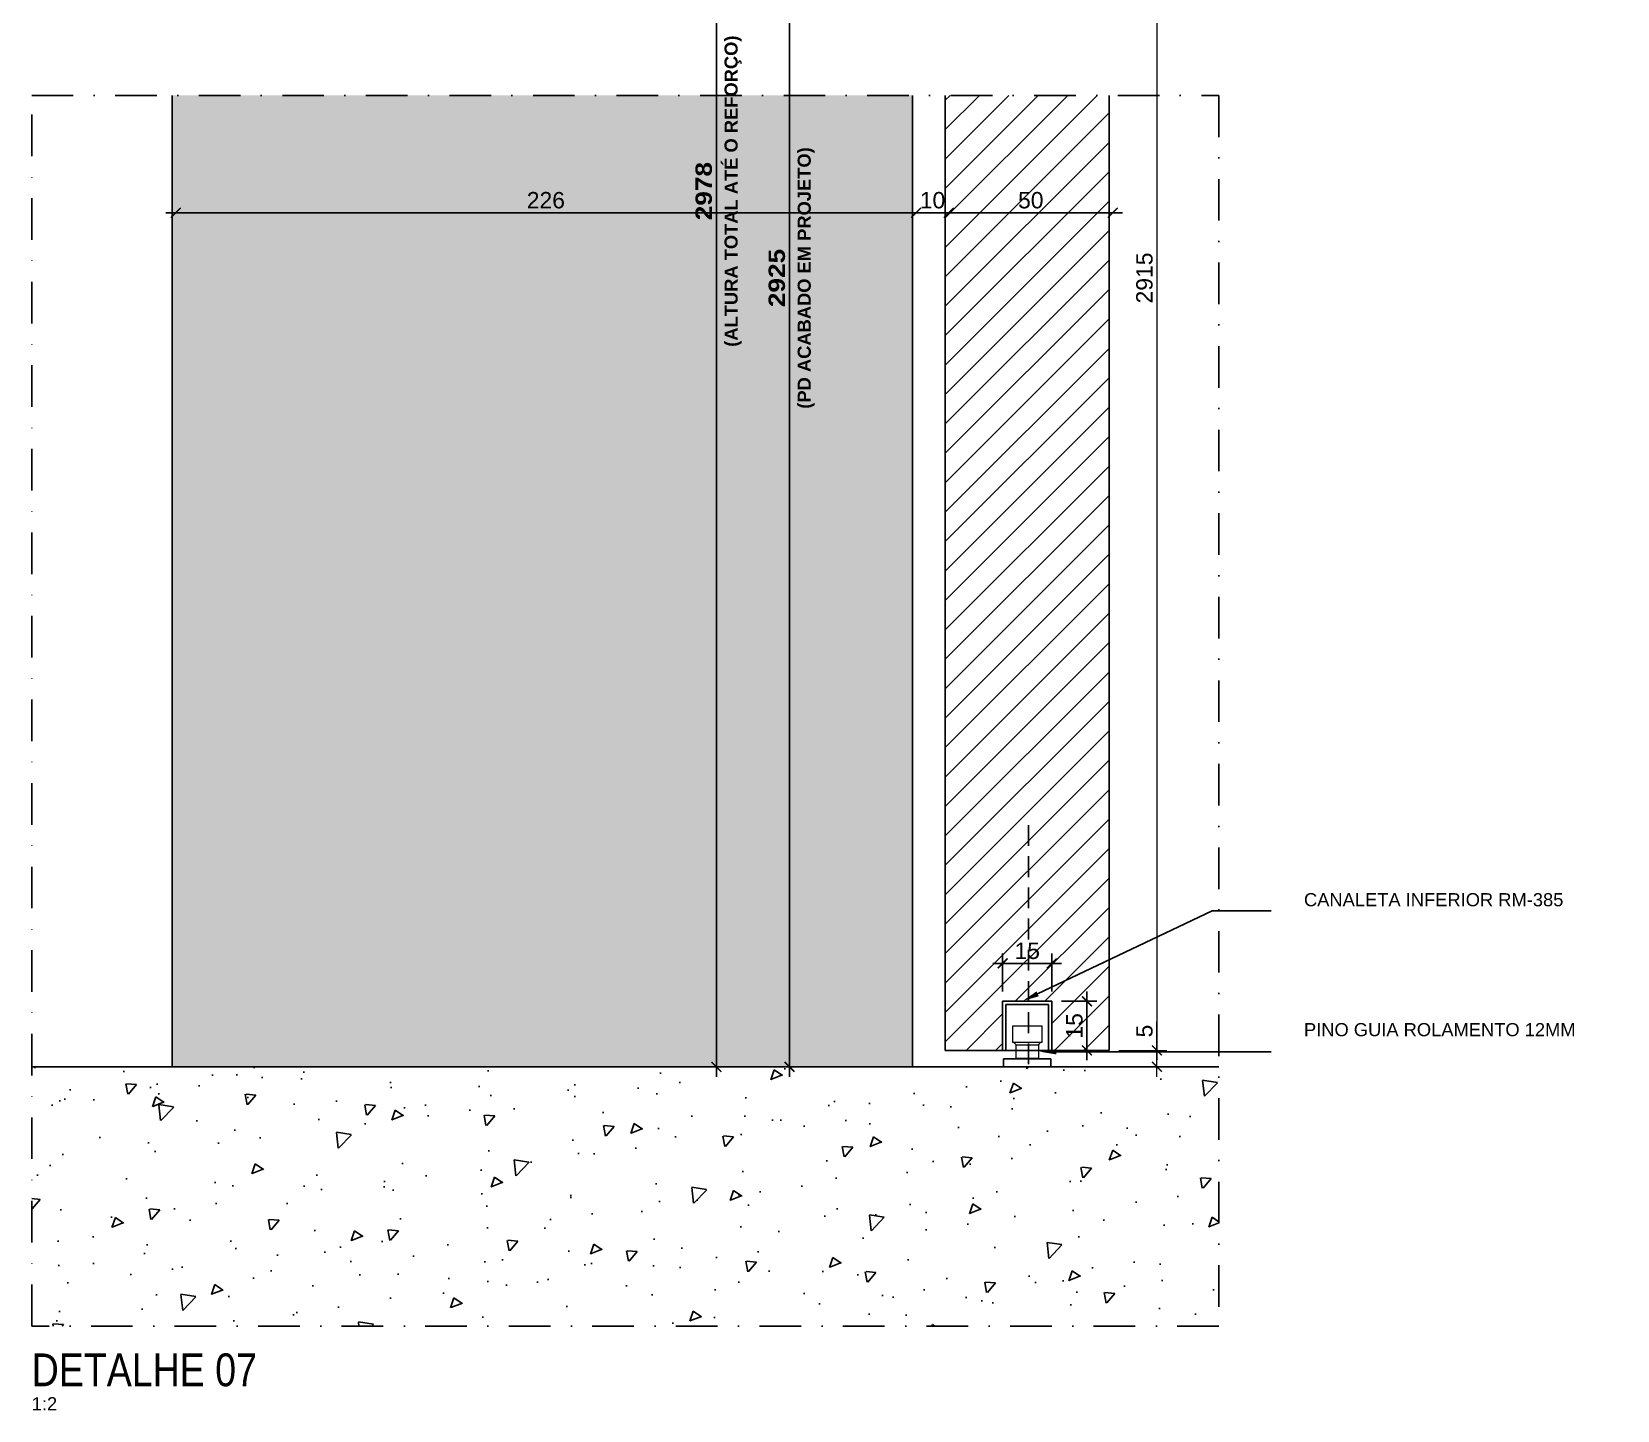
# Model space of a CAD drawing. Header units: millimetres. Extents: x -63251 to 507826, y 5339 to 217512.
# Drawn here: x 153755.3 to 154239.2, y 91428.9 to 91849.6 of the extents above; entities that cross this region are included whole.
import ezdxf
from ezdxf import colors
from ezdxf.entities.mleader import LeaderData, LeaderLine
from ezdxf.math import Vec2, Vec3

# ---------------------------------------------------------------- set-up
doc = ezdxf.new("R2010")
doc.units = ezdxf.units.MM
doc.header["$PDMODE"] = 3
doc.linetypes.add('TRAÇO 1-1', pattern=[9.525, 6.35, -3.175])
doc.linetypes.add('TRAÇO E PONTO 1-1', pattern=[25.4, 12.7, -6.35, 0, -6.35])
for name, color, linetype in [('A-ANNO-DIMS', 7, 'Continuous'), ('AC-EQUIPAMENTO', 7, 'Continuous'), ('COTAS', 9, 'Continuous'), ('FERRAGEM', 3, 'Continuous'), ('HACHURA', 21, 'Continuous'), ('MARCENARIA . M', 4, 'Continuous'), ('PAREDE', 94, 'Continuous'), ('PDF8_Geometry', 7, 'Continuous'), ('TEXTO', 105, 'Continuous'), ('TEXTO TRAÇO PONTO', 105, 'TRAÇO E PONTO 1-1')]:
    doc.layers.add(name, color=color, linetype=linetype)
doc.layers.add('ARQ-COTA', color=12, linetype='Continuous', lineweight=9)
doc.styles.add('1-1', font='arial.ttf', dxfattribs={"height": 0.2})
doc.styles.add('MEDIDA OFICIAL', font='ariblk.ttf')
doc.styles.add('PADRÃO', font='arial.ttf')
doc.styles.add('PADRÃO NEGRITO', font='arialbd.ttf')
doc.styles.add('TITULO', font='swissck.ttf')
doc.dimstyles.new('1-2', dxfattribs={"dimscale": 2, "dimtxt": 2.5, "dimasz": 1.5, "dimexe": 1.5, "dimexo": 1.5, "dimtad": 1, "dimtxsty": 'PADRÃO', "dimblk": 'ARCHTICK', "dimcen": 2.5, "dimdle": 1.5, "dimclrd": 9, "dimclre": 9, "dimclrt": 6, "dimadec": 0, "dimazin": 0, "dimtfac": 1, "dimtmove": 0, "dimatfit": 3, "dimfxl": 1.25, "dimlwd": -1, "dimlwe": -1, "dimarcsym": 0})
doc.dimstyles.new('Med. Ofic.1-2', dxfattribs={"dimscale": 2, "dimtxt": 2.5, "dimasz": 1.5, "dimexe": 1.5, "dimexo": 1.5, "dimtad": 1, "dimtxsty": 'MEDIDA OFICIAL', "dimblk": 'ARCHTICK', "dimcen": 2.5, "dimdle": 1.5, "dimclrd": 9, "dimclre": 9, "dimclrt": 10, "dimadec": 0, "dimazin": 0, "dimtfac": 1, "dimtmove": 0, "dimatfit": 3, "dimfxl": 1.25, "dimlwd": -1, "dimlwe": -1, "dimarcsym": 0})

# ---------------------------------------------------------------- blocks, each defined once
blk = doc.blocks.new('_ArchTick')
at = {"color": 0, "linetype": 'ByBlock', "const_width": 0.15}
blk.add_lwpolyline([(-0.5, -0.5), (0.5, 0.5)], dxfattribs=at)
blk = doc.blocks.new('*D369')
at = {"layer": 'A-ANNO-DIMS', "color": 9, "transparency": 16777216}
blk.add_line((154088.21, 91794.31), (154032.21, 91794.31), dxfattribs=at)
at = {"layer": 'Defpoints', "color": 0, "transparency": 16777216}
for p in [(154035.21, 91794.31), (154035.21, 91794.31), (154085.21, 91794.31)]:
    blk.add_point(p, dxfattribs=at)
at = {"layer": 'A-ANNO-DIMS', "color": 9, "transparency": 16777216, "xscale": 3, "yscale": 3, "zscale": 3, "rotation": 180}
blk.add_blockref('_ArchTick', (154035.21, 91794.31), dxfattribs=at)
at = {"layer": 'A-ANNO-DIMS', "color": 9, "transparency": 16777216, "xscale": 3, "yscale": 3, "zscale": 3}
blk.add_blockref('_ArchTick', (154085.21, 91794.31), dxfattribs=at)
at = {"layer": 'A-ANNO-DIMS', "color": 6, "transparency": 16777216, "insert": (154060.21, 91798.12), "char_height": 5, "attachment_point": 5, "style": 'PADRÃO'}
blk.add_mtext('50', dxfattribs=at)
blk = doc.blocks.new('*D370')
at = {"layer": 'A-ANNO-DIMS', "color": 9, "transparency": 16777216}
blk.add_line((154038.21, 91794.31), (154022.21, 91794.31), dxfattribs=at)
at = {"layer": 'Defpoints', "color": 0, "transparency": 16777216}
for p in [(154025.21, 91794.31), (154025.21, 91794.31), (154035.21, 91794.31)]:
    blk.add_point(p, dxfattribs=at)
at = {"layer": 'A-ANNO-DIMS', "color": 9, "transparency": 16777216, "xscale": 3, "yscale": 3, "zscale": 3, "rotation": 180}
blk.add_blockref('_ArchTick', (154025.21, 91794.31), dxfattribs=at)
at = {"layer": 'A-ANNO-DIMS', "color": 9, "transparency": 16777216, "xscale": 3, "yscale": 3, "zscale": 3}
blk.add_blockref('_ArchTick', (154035.21, 91794.31), dxfattribs=at)
at = {"layer": 'A-ANNO-DIMS', "color": 6, "transparency": 16777216, "insert": (154030.21, 91798.12), "char_height": 5, "attachment_point": 5, "style": 'PADRÃO'}
blk.add_mtext('10', dxfattribs=at)
blk = doc.blocks.new('*D371')
at = {"layer": 'A-ANNO-DIMS', "color": 9, "transparency": 16777216}
blk.add_line((154028.21, 91794.31), (153796.21, 91794.31), dxfattribs=at)
at = {"layer": 'Defpoints', "color": 0, "transparency": 16777216}
for p in [(153799.21, 91794.31), (153799.21, 91794.31), (154025.21, 91794.31)]:
    blk.add_point(p, dxfattribs=at)
at = {"layer": 'A-ANNO-DIMS', "color": 9, "transparency": 16777216, "xscale": 3, "yscale": 3, "zscale": 3, "rotation": 180}
blk.add_blockref('_ArchTick', (153799.21, 91794.31), dxfattribs=at)
at = {"layer": 'A-ANNO-DIMS', "color": 9, "transparency": 16777216, "xscale": 3, "yscale": 3, "zscale": 3}
blk.add_blockref('_ArchTick', (154025.21, 91794.31), dxfattribs=at)
at = {"layer": 'A-ANNO-DIMS', "color": 6, "transparency": 16777216, "insert": (153912.21, 91798.12), "char_height": 5, "attachment_point": 5, "style": 'PADRÃO'}
blk.add_mtext('226', dxfattribs=at)
blk = doc.blocks.new('*D372')
at = {"layer": 'A-ANNO-DIMS', "color": 9, "transparency": 16777216}
for p, q in [((154051.61, 91556.67), (154051.61, 91568.24)), ((154066.61, 91556.67), (154066.61, 91568.24)), ((154048.61, 91565.24), (154069.61, 91565.24))]:
    blk.add_line(p, q, dxfattribs=at)
at = {"layer": 'Defpoints', "color": 0, "transparency": 16777216}
for p in [(154066.61, 91565.24), (154051.61, 91553.67), (154066.61, 91553.67)]:
    blk.add_point(p, dxfattribs=at)
at = {"layer": 'A-ANNO-DIMS', "color": 9, "transparency": 16777216, "xscale": 3, "yscale": 3, "zscale": 3, "rotation": 180}
blk.add_blockref('_ArchTick', (154051.61, 91565.24), dxfattribs=at)
at = {"layer": 'A-ANNO-DIMS', "color": 9, "transparency": 16777216, "xscale": 3, "yscale": 3, "zscale": 3}
blk.add_blockref('_ArchTick', (154066.61, 91565.24), dxfattribs=at)
at = {"layer": 'A-ANNO-DIMS', "color": 6, "transparency": 16777216, "insert": (154059.11, 91569.04), "char_height": 5, "attachment_point": 5, "style": 'PADRÃO'}
blk.add_mtext('15', dxfattribs=at)
blk = doc.blocks.new('*D373')
at = {"layer": 'A-ANNO-DIMS', "color": 9, "transparency": 16777216}
for p, q in [((154069.61, 91553.67), (154080.35, 91553.67)), ((154077.35, 91556.67), (154077.35, 91535.67)), ((154069.61, 91538.67), (154080.35, 91538.67))]:
    blk.add_line(p, q, dxfattribs=at)
at = {"layer": 'Defpoints', "color": 0, "transparency": 16777216}
for p in [(154066.61, 91553.67), (154066.61, 91538.67), (154077.35, 91538.67)]:
    blk.add_point(p, dxfattribs=at)
at = {"layer": 'A-ANNO-DIMS', "color": 9, "transparency": 16777216, "xscale": 3, "yscale": 3, "zscale": 3}
for p, rotation in [((154077.35, 91553.67), 90), ((154077.35, 91538.67), 270)]:
    blk.add_blockref('_ArchTick', p, dxfattribs=dict(at, rotation=rotation))
at = {"layer": 'A-ANNO-DIMS', "color": 6, "transparency": 16777216, "insert": (154073.54, 91546.17), "char_height": 5, "attachment_point": 5, "rotation": 90, "style": 'PADRÃO'}
blk.add_mtext('15', dxfattribs=at)
blk = doc.blocks.new('*D492')
at = {"layer": 'COTAS', "color": 9, "linetype": 'Continuous', "transparency": 16777216}
blk.add_line((153986.56, 92018.14), (153986.56, 91530.67), dxfattribs=at)
at = {"layer": 'COTAS', "color": 9, "transparency": 16777216}
for p, q in [((153989.56, 92015.14), (153989.56, 92015.14)), ((153989.56, 91533.67), (153989.56, 91533.67))]:
    blk.add_line(p, q, dxfattribs=at)
at = {"layer": 'Defpoints', "color": 0, "transparency": 16777216}
for p in [(153986.56, 92015.14), (153986.56, 91533.67), (153986.56, 91533.67)]:
    blk.add_point(p, dxfattribs=at)
at = {"layer": 'COTAS', "color": 9, "transparency": 16777216, "xscale": 3, "yscale": 3, "zscale": 3}
for p, rotation in [((153986.56, 92015.14), 90), ((153986.56, 91533.67), 270)]:
    blk.add_blockref('_ArchTick', p, dxfattribs=dict(at, rotation=rotation))
at = {"layer": 'COTAS', "color": 10, "transparency": 16777216, "insert": (153982.72, 91774.41), "char_height": 5, "attachment_point": 5, "rotation": 90, "style": 'MEDIDA OFICIAL'}
blk.add_mtext('2925', dxfattribs=at)
blk = doc.blocks.new('*D493')
at = {"layer": 'COTAS', "color": 9, "linetype": 'Continuous', "transparency": 16777216}
blk.add_line((153964.24, 92071.14), (153964.24, 91530.67), dxfattribs=at)
at = {"layer": 'COTAS', "color": 9, "transparency": 16777216}
for p, q in [((154033.61, 92068.14), (153961.24, 92068.14)), ((153973.72, 91533.67), (153961.24, 91533.67))]:
    blk.add_line(p, q, dxfattribs=at)
at = {"layer": 'Defpoints', "color": 0, "transparency": 16777216}
for p in [(154036.61, 92068.14), (153964.24, 91533.67), (153976.72, 91533.67)]:
    blk.add_point(p, dxfattribs=at)
at = {"layer": 'COTAS', "color": 9, "transparency": 16777216, "xscale": 3, "yscale": 3, "zscale": 3}
for p, rotation in [((153964.24, 92068.14), 90), ((153964.24, 91533.67), 270)]:
    blk.add_blockref('_ArchTick', p, dxfattribs=dict(at, rotation=rotation))
at = {"layer": 'COTAS', "color": 10, "transparency": 16777216, "insert": (153960.41, 91800.91), "char_height": 5, "attachment_point": 5, "rotation": 90, "style": 'MEDIDA OFICIAL'}
blk.add_mtext('2978', dxfattribs=at)
blk = doc.blocks.new('*D494')
at = {"layer": 'ARQ-COTA', "color": 9, "transparency": 16777216}
for p, q in [((154098.71, 92013.14), (154098.71, 91535.67)), ((154087.11, 92010.14), (154101.71, 92010.14)), ((154087.11, 91538.67), (154101.71, 91538.67))]:
    blk.add_line(p, q, dxfattribs=at)
at = {"layer": 'Defpoints', "color": 0, "transparency": 16777216}
for p in [(154084.11, 92010.14), (154084.11, 91538.67), (154098.71, 91538.67)]:
    blk.add_point(p, dxfattribs=at)
at = {"layer": 'ARQ-COTA', "color": 9, "transparency": 16777216, "xscale": 3, "yscale": 3, "zscale": 3}
for p, rotation in [((154098.71, 92010.14), 90), ((154098.71, 91538.67), 270)]:
    blk.add_blockref('_ArchTick', p, dxfattribs=dict(at, rotation=rotation))
at = {"layer": 'ARQ-COTA', "color": 6, "transparency": 16777216, "insert": (154094.91, 91774.41), "char_height": 5, "attachment_point": 5, "rotation": 90, "style": 'PADRÃO'}
blk.add_mtext('2915', dxfattribs=at)
blk = doc.blocks.new('*D495')
at = {"layer": 'ARQ-COTA', "color": 9, "transparency": 16777216}
for p, q in [((154098.71, 91538.67), (154098.71, 91547.48)), ((154087.11, 91538.67), (154101.71, 91538.67)), ((154098.71, 91530.67), (154098.71, 91538.67)), ((154087.11, 91533.67), (154101.71, 91533.67))]:
    blk.add_line(p, q, dxfattribs=at)
at = {"layer": 'Defpoints', "color": 0, "transparency": 16777216}
for p in [(154084.11, 91538.67), (154098.71, 91538.67), (154084.11, 91533.67)]:
    blk.add_point(p, dxfattribs=at)
at = {"layer": 'ARQ-COTA', "color": 9, "transparency": 16777216, "xscale": 3, "yscale": 3, "zscale": 3}
for p, rotation in [((154098.71, 91538.67), 90), ((154098.71, 91533.67), 270)]:
    blk.add_blockref('_ArchTick', p, dxfattribs=dict(at, rotation=rotation))
at = {"layer": 'ARQ-COTA', "color": 6, "transparency": 16777216, "insert": (154094.92, 91544.58), "char_height": 5, "attachment_point": 5, "rotation": 90, "style": 'PADRÃO'}
blk.add_mtext('5', dxfattribs=at)

msp = doc.modelspace()

# ---------------------------------------------------------------- hatches: boundary and pattern name
at = {"layer": 'AC-EQUIPAMENTO'}
h = msp.add_hatch(dxfattribs=at)
h.set_pattern_fill('ANSI31', color=8, scale=2)
h.set_pattern_definition([(45, (958.4336, 6077.961), (-4.49012806, 4.49012806), [])])
h.paths.add_polyline_path([(154084.114, 91830.113), (154034.114, 91830.113), (154034.114, 91538.669), (154051.614, 91538.669), (154051.614, 91553.669), (154066.614, 91553.669), (154066.614, 91538.669), (154084.114, 91538.669)])
h = msp.add_hatch(dxfattribs=at)
h.set_pattern_fill('AR-CONC', color=21, scale=0.2, angle=180)
h.set_pattern_definition([(230, (-2, -18.932), (-36.436934, 3.187817), [3.81, -41.91]), (175, (-2, -18.93), (7.048684, -38.211369), [3.048, -33.528117]), (280.451445, (-5.036, -18.666), (-29.3882494, -35.0235504), [3.238002, -35.618049]), (226.1842, (-2, -29.09), (-54.215808, 8.408466), [5.715, -62.865]), (276.635558, (-6.52, -28.39), (-47.480827, -49.485225), [4.857005, -53.427122]), (171.18415, (-2, -29.09), (-47.480827, -49.485225), [4.571993, -50.291946]), (201, (-7.08, -26.552), (-30.3228783, 20.4530396), [3.81, -41.91]), (146, (-7.08, -26.55), (-12.360406, -36.837593), [3.048, -33.528]), (251.451445, (-9.607, -24.847), (-42.683284, -16.384554), [3.238002, -35.6179875]), (217.5, (-2, -18.932), (-0.61772065, -16.9110078), [0, -33.1216, 0, -34.036, 0, -33.655]), (187.5, (-2, -18.932), (-13.3639325, -20.036115), [0, -19.4056, 0, -32.3596, 0, -12.827]), (147.5, (9.329, -18.932), (-27.118119, 1.1457488), [0, -12.7, 0, -39.624, 0, -52.578]), (137.5, (14.409, -18.932), (-29.6258363, -5.0852982), [0, -16.51, 0, -26.3144, 0, -37.338])])
h.paths.add_polyline_path([(154117.586, 91454.558), (154117.586, 91533.669), (153755.29, 91533.669), (153755.29, 91454.558)])
at = {"layer": 'HACHURA', "true_color": 0xba9673}
h = msp.add_hatch(color=33, dxfattribs=at)
h.dxf.hatch_style = 1
h.paths.add_polyline_path([(154024.114, 91830.113), (153798.114, 91830.113), (153798.114, 91533.669), (154024.114, 91533.669)])

# ---------------------------------------------------------------- linework, layer by layer
at = {"layer": 'FERRAGEM'}
for points in [[(154051.614, 91538.669), (154051.614, 91553.669), (154066.614, 91553.669), (154066.614, 91538.669)], [(154051.614, 91538.669), (154052.614, 91538.669), (154052.614, 91552.669), (154065.614, 91552.669), (154065.614, 91538.669), (154066.614, 91538.669)]]:
    msp.add_lwpolyline(points, dxfattribs=at)
at = {"layer": 'FERRAGEM', "color": 1, "lineweight": 5}
for points in [[(154054.6, 91541.158), (154063.696, 91541.158), (154063.696, 91546.077), (154054.6, 91546.077)], [(154062.55, 91536.229), (154055.745, 91536.229), (154055.745, 91540.349), (154062.55, 91540.349)]]:
    msp.add_lwpolyline(points, close=True, dxfattribs=at)
for points in [[(154055.745, 91540.349), (154054.937, 91541.158)], [(154062.55, 91540.349), (154063.292, 91541.158)]]:
    msp.add_lwpolyline(points, dxfattribs=at)
at = {"layer": 'FERRAGEM'}
msp.add_lwpolyline([(154051.905, 91536.094), (154066.324, 91536.094), (154066.324, 91533.669), (154051.905, 91533.669)], close=True, dxfattribs=at)
at = {"layer": 'MARCENARIA . M'}
for p, q in [((153798.114, 91533.669), (153798.114, 91830.113)), ((153798.114, 91533.669), (153798.114, 91830.113)), ((154024.114, 91533.669), (154024.114, 91830.113))]:
    msp.add_line(p, q, dxfattribs=at)
at = {"layer": 'MARCENARIA . M', "color": 254, "linetype": 'TRAÇO 1-1'}
msp.add_line((154059.474, 91607.473), (154059.474, 91533.669), dxfattribs=at)
at = {"layer": 'MARCENARIA . M'}
msp.add_lwpolyline([(154084.114, 91830.113), (154084.114, 91538.669), (154034.114, 91538.669), (154034.114, 91830.113)], dxfattribs=at)
at = {"layer": 'PAREDE'}
msp.add_lwpolyline([(154117.586, 91533.669), (153755.29, 91533.669)], dxfattribs=at)
at = {"layer": 'PDF8_Geometry', "lineweight": 5}
for points in [[(154057.43, 91536.229), (154057.43, 91536.094)], [(154060.799, 91536.229), (154060.799, 91536.094)]]:
    msp.add_lwpolyline(points, dxfattribs=at)
at = {"layer": 'TEXTO TRAÇO PONTO'}
msp.add_lwpolyline([(153755.29, 91830.113), (154117.586, 91830.113), (154117.586, 91454.558), (153755.29, 91454.558)], close=True, dxfattribs=at)

# ---------------------------------------------------------------- texts
at = {"layer": 'COTAS', "color": 10, "char_height": 4, "attachment_point": 2, "rotation": 90, "style": 'PADRÃO NEGRITO'}
for s, insert, width in [('(ALTURA TOTAL ATÉ O REFORÇO)', (153966.74, 91800.906), 135), ('(PD ACABADO EM PROJETO)', (153989.06, 91774.406), 99.12947)]:
    msp.add_mtext(s, dxfattribs=dict(at, insert=insert, width=width))
at = {"layer": 'TEXTO', "color": 1, "insert": (153755.29, 91436.058), "char_height": 10, "width": 220.061, "attachment_point": 7, "style": 'TITULO'}
msp.add_mtext('DETALHE 07', dxfattribs=at)
at = {"layer": 'TEXTO', "insert": (153755.29, 91432.858), "char_height": 4, "width": 48, "attachment_point": 1, "style": 'PADRÃO'}
msp.add_mtext('1:2', dxfattribs=at)

# ---------------------------------------------------------------- dimensions: what is measured, and where the dimension line sits
at = {"layer": 'A-ANNO-DIMS'}
for base, p1, p2, picture, middle in [((153799.213, 91794.314), (154025.213, 91794.314), (153799.213, 91794.314), '*D371', (153912.213, 91798.117)), ((154025.213, 91794.314), (154035.213, 91794.314), (154025.213, 91794.314), '*D370', (154030.213, 91798.117))]:
    dim = msp.add_linear_dim(base=base, p1=p1, p2=p2, dimstyle='1-2', override={"dimtmove": 1}, dxfattribs=at)
    dim.commit()
    dim.dimension.update_dxf_attribs({"geometry": picture, "text_midpoint": middle})
for base, p1, p2, picture, middle in [((154035.213, 91794.314), (154085.213, 91794.314), (154035.213, 91794.314), '*D369', (154060.213, 91798.117)), ((154066.614, 91565.239), (154051.614, 91553.669), (154066.614, 91553.669), '*D372', (154059.114, 91569.042))]:
    dim = msp.add_linear_dim(base=base, p1=p1, p2=p2, dimstyle='1-2', dxfattribs=at)
    dim.commit()
    dim.dimension.update_dxf_attribs({"geometry": picture, "text_midpoint": middle})
dim = msp.add_linear_dim(base=(154077.348, 91538.669), p1=(154066.614, 91553.669), p2=(154066.614, 91538.669), angle=90, dimstyle='1-2', dxfattribs=at)
dim.commit()
dim.dimension.update_dxf_attribs({"geometry": '*D373', "text_midpoint": (154073.545, 91546.169)})
at = {"layer": 'ARQ-COTA'}
dim = msp.add_linear_dim(base=(154098.715, 91538.669), p1=(154084.114, 92010.143), p2=(154084.114, 91538.669), angle=90, text='2915', dimstyle='1-2', dxfattribs=at)
dim.commit()
dim.dimension.update_dxf_attribs({"geometry": '*D494', "text_midpoint": (154094.912, 91774.406)})
dim = msp.add_linear_dim(base=(154098.715, 91538.669), p1=(154084.114, 91533.669), p2=(154084.114, 91538.669), angle=90, dimstyle='1-2', dxfattribs=at)
dim.commit()
dim.dimension.update_dxf_attribs({"geometry": '*D495', "text_midpoint": (154094.922, 91544.576)})
at = {"layer": 'COTAS'}
for base, p1, p2, text, picture, middle in [((153964.24, 91533.669), (154036.614, 92068.143), (153976.72, 91533.669), '2978', '*D493', (153960.405, 91800.906)), ((153986.56, 91533.669), (153986.56, 92015.143), (153986.56, 91533.669), '2925', '*D492', (153982.725, 91774.406))]:
    dim = msp.add_linear_dim(base=base, p1=p1, p2=p2, angle=90, text=text, dimstyle='Med. Ofic.1-2', dxfattribs=at)
    dim.commit()
    dim.dimension.update_dxf_attribs({"geometry": picture, "text_midpoint": middle})

# ---------------------------------------------------------------- leaders
ml = msp.add_multileader_mtext('Standard', dxfattribs=at)
ml.set_content('CANALETA INFERIOR RM-385', color=105, style='1-1')
ml.set_leader_properties(color=256, linetype='ByLayer', lineweight=-1)
ml.build(insert=Vec2(0, 0))
ml.multileader.update_dxf_attribs({"text_left_attachment_type": 2, "text_right_attachment_type": 2, "dogleg_length": 0.36, "arrow_head_size": 5, "scale": 20})
ctx = ml.context
ctx.base_point, ctx.scale, ctx.arrow_head_size, ctx.landing_gap_size, ctx.plane_origin = Vec3(154133.586, 91581.235), 20, 5, 10, Vec3(153945.357, 89721.645)
ctx.left_attachment, ctx.right_attachment = 2, 2
notes = []
notes.append((ctx, [(0, (1, 1, 0), (154115.586, 91581.235), (1, 0), 18, [(0, [(154057.785, 91553.797)], 0, [])])]))
ctx.mtext.insert, ctx.mtext.width, ctx.mtext.defined_height, ctx.mtext.flow_direction = Vec3(154143.586, 91586.673), 48.57255, 39.94, 5
ml = msp.add_multileader_mtext('Standard', dxfattribs=at)
ml.set_content('\\pxt30;PINO GUIA ROLAMENTO 12MM', color=105, style='1-1')
ml.set_leader_properties(color=256, linetype='ByLayer', lineweight=-1)
ml.build(insert=Vec2(0, 0))
ml.multileader.update_dxf_attribs({"text_left_attachment_type": 2, "text_right_attachment_type": 2, "dogleg_length": 0.36, "arrow_head_size": 5, "scale": 20})
ctx = ml.context
ctx.base_point, ctx.scale, ctx.arrow_head_size, ctx.landing_gap_size, ctx.plane_origin = Vec3(154133.586, 91538.27), 20, 5, 10, Vec3(153945.357, 89664.243)
ctx.left_attachment, ctx.right_attachment = 2, 2
notes.append((ctx, [(0, (1, 1, 0), (154115.586, 91538.27), (1, 0), 18, [(0, [(154063.042, 91538.27)], 0, [])])]))
ctx.mtext.insert, ctx.mtext.width, ctx.mtext.defined_height, ctx.mtext.flow_direction = Vec3(154143.586, 91547.015), 48.78496, 39.94, 5
for ctx, leaders in notes:
    for number, flags, end, landing, length, lines in leaders:
        leader = LeaderData()
        leader.index, (leader.has_last_leader_line, leader.has_dogleg_vector, leader.attachment_direction) = number, flags
        leader.last_leader_point, leader.dogleg_vector, leader.dogleg_length = Vec3(end), Vec3(landing), length
        for number, points, colour, breaks in lines:
            line = LeaderLine()
            line.index, line.vertices, line.color, line.breaks = number, Vec3.list(points), colors.encode_raw_color(colour), breaks
            leader.lines.append(line)
        ctx.leaders.append(leader)

doc.saveas('drawing.dxf')
